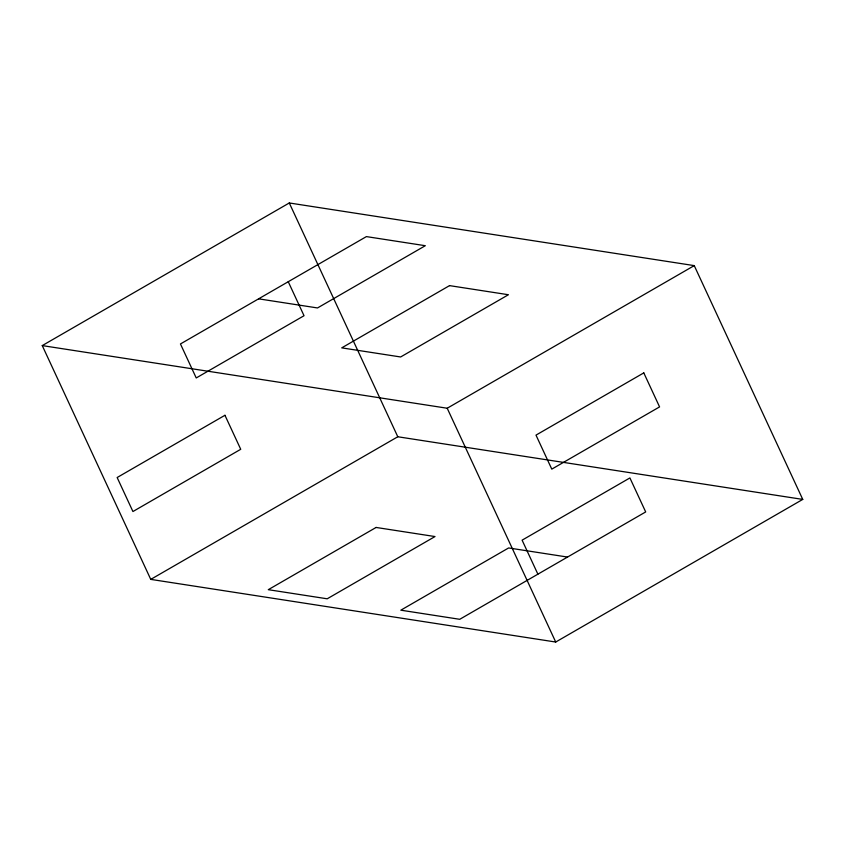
<?xml version="1.0" encoding="UTF-8"?>
<svg xmlns="http://www.w3.org/2000/svg" width="845" height="845" viewBox="0 0 845 845"><rect width="100%" height="100%" fill="white"/><g stroke="black" fill="none" stroke-linecap="round" stroke-linejoin="round"><path stroke-width="1.27" d="M42.25 345.594L289.286 202.969L694.241 265.615L802.75 499.406L555.714 642.031L150.759 579.385L42.25 345.594L447.206 408.241L694.241 265.615M150.759 579.385L397.794 436.759L802.75 499.406M258.602 298.834L317.509 307.95L425.31 245.705L366.403 236.6L180.45 343.957L196.23 377.958L304.031 315.724L288.251 281.712M567.534 557.056L508.627 547.951L400.826 610.185L459.733 619.301L645.686 511.933L629.905 477.932L522.104 540.166L537.885 574.178M447.206 408.241L555.714 642.031M289.286 202.969L397.794 436.759M224.95 415.286L117.149 477.52L132.929 511.531L240.73 449.286L224.95 415.286M449.529 285.621L341.729 347.865L400.636 356.97L508.426 294.736L449.529 285.621M376.099 527.449L268.298 589.683L327.205 598.799L434.995 536.554L376.099 527.449M643.795 372.888L535.994 435.122L551.785 469.133L659.575 406.899L643.795 372.888"/></g></svg>
